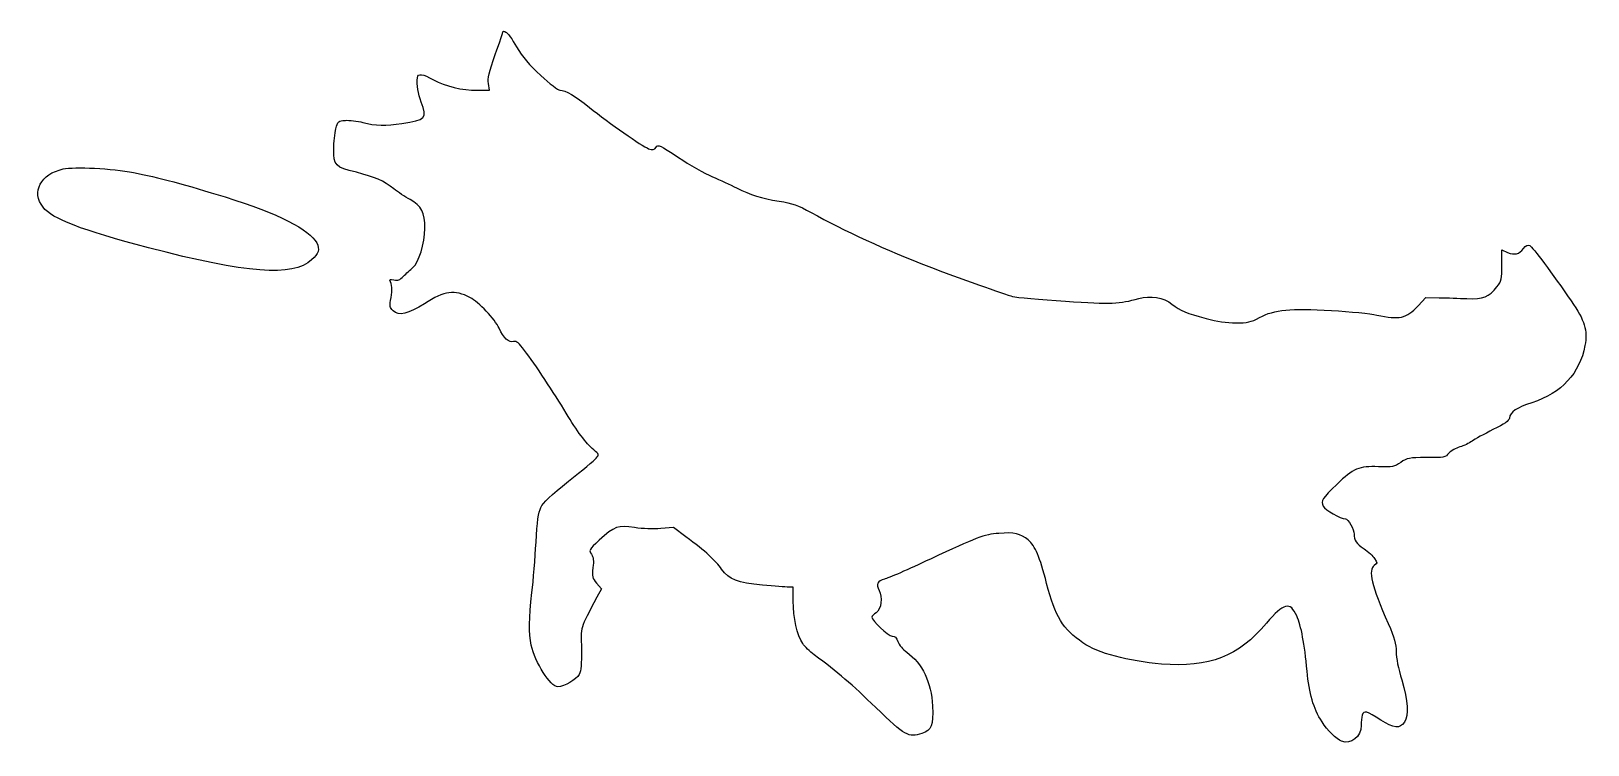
# Model space of a CAD drawing. Header units: centimetres. Extents: x -14.8 to 16.6, y -14.4 to 0.
import ezdxf

# ---------------------------------------------------------------- set-up
doc = ezdxf.new("R2010")
doc.units = ezdxf.units.CM
doc.header["$MEASUREMENT"] = 0
doc.layers.add('Layer 1', color=7, linetype='Continuous')

msp = doc.modelspace()

# ---------------------------------------------------------------- linework, layer by layer
at = {"layer": 'Layer 1'}
for points, knots in [([(-5.25639, -0.01058), (-5.25639, -0.01764), (-5.32695, -0.22577), (-5.41514, -0.47625), (-5.41514, -0.47625), (-5.53861, -0.83256), (-5.57036, -0.96308), (-5.55272, -1.06539), (-5.55272, -1.06539), (-5.55272, -1.06539), (-5.53155, -1.19945), (-5.53155, -1.19945), (-5.53155, -1.19945), (-5.53155, -1.19945), (-5.77497, -1.19945), (-5.77497, -1.19945), (-5.77497, -1.19945), (-6.08541, -1.19945), (-6.42055, -1.11831), (-6.66397, -0.98778), (-6.66397, -0.98778), (-6.88269, -0.86784), (-6.98147, -0.85372), (-6.98853, -0.94192), (-6.98853, -0.94192), (-7.00264, -1.09361), (-6.97442, -1.26648), (-6.91092, -1.43934), (-6.91092, -1.43934), (-6.79098, -1.76742), (-6.81214, -1.79212), (-7.3025, -1.86973), (-7.3025, -1.86973), (-7.62353, -1.91912), (-7.83872, -1.91559), (-8.08567, -1.84856), (-8.08567, -1.84856), (-8.20209, -1.82034), (-8.36436, -1.79917), (-8.44198, -1.80623), (-8.44198, -1.80623), (-8.58662, -1.81681), (-8.59015, -1.82387), (-8.63248, -1.97556), (-8.63248, -1.97556), (-8.65365, -2.06375), (-8.67481, -2.25073), (-8.67481, -2.38831), (-8.67481, -2.38831), (-8.67834, -2.71639), (-8.65012, -2.74814), (-8.21973, -2.85398), (-8.21973, -2.85398), (-7.84579, -2.9457), (-7.6694, -3.02331), (-7.46126, -3.18912), (-7.46126, -3.18912), (-7.38365, -3.25262), (-7.23901, -3.34787), (-7.1367, -3.40431), (-7.1367, -3.40431), (-6.90387, -3.52778), (-6.83331, -3.66537), (-6.83684, -3.98639), (-6.83684, -3.98639), (-6.83684, -4.28272), (-6.96031, -4.67783), (-7.08026, -4.77661), (-7.08026, -4.77661), (-7.12965, -4.81894), (-7.21432, -4.89655), (-7.26723, -4.94947), (-7.26723, -4.94947), (-7.34484, -5.03061), (-7.38012, -5.04472), (-7.46126, -5.02355), (-7.46126, -5.02355), (-7.54945, -5.00238), (-7.55651, -5.00591), (-7.53182, -5.06588), (-7.53182, -5.06588), (-7.49301, -5.15055), (-7.49301, -5.27402), (-7.52829, -5.43982), (-7.52829, -5.43982), (-7.55298, -5.54565), (-7.5424, -5.58093), (-7.4789, -5.64443), (-7.4789, -5.64443), (-7.36601, -5.75732), (-7.17198, -5.71499), (-6.8439, -5.50332), (-6.8439, -5.50332), (-6.43468, -5.24226), (-6.24065, -5.21757), (-5.92668, -5.37985), (-5.92668, -5.37985), (-5.75029, -5.47157), (-5.42221, -5.81377), (-5.33754, -5.99721), (-5.33754, -5.99721), (-5.24582, -6.19829), (-5.13998, -6.29354), (-5.04473, -6.26885), (-5.04473, -6.26885), (-4.98829, -6.25474), (-4.9389, -6.29354), (-4.82248, -6.44877), (-4.82248, -6.44877), (-4.61787, -6.71335), (-4.22276, -7.31308), (-3.9864, -7.70819), (-3.9864, -7.70819), (-3.76768, -8.07508), (-3.58776, -8.31497), (-3.42548, -8.45255), (-3.42548, -8.45255), (-3.31612, -8.54427), (-3.31612, -8.5478), (-3.37609, -8.61836), (-3.37609, -8.61836), (-3.41137, -8.65717), (-3.66184, -8.8653), (-3.93701, -9.08403), (-3.93701, -9.08403), (-4.28979, -9.36625), (-4.45207, -9.51795), (-4.4944, -9.6132), (-4.4944, -9.6132), (-4.54379, -9.71551), (-4.56848, -9.89542), (-4.59318, -10.31523), (-4.59318, -10.31523), (-4.61082, -10.6292), (-4.6461, -11.08429), (-4.67432, -11.3277), (-4.67432, -11.3277), (-4.73782, -11.86039), (-4.74135, -12.13909), (-4.68843, -12.38956), (-4.68843, -12.38956), (-4.61435, -12.73528), (-4.30037, -13.22917), (-4.15221, -13.22917), (-4.15221, -13.22917), (-4.02521, -13.22917), (-3.77474, -13.08453), (-3.72182, -12.9787), (-3.72182, -12.9787), (-3.68301, -12.90462), (-3.67243, -12.77409), (-3.67596, -12.46364), (-3.67596, -12.46364), (-3.68654, -12.00503), (-3.71477, -12.08617), (-3.36199, -11.42295), (-3.36199, -11.42295), (-3.36199, -11.42295), (-3.2738, -11.25714), (-3.2738, -11.25714), (-3.2738, -11.25714), (-3.2738, -11.25714), (-3.36905, -11.14072), (-3.36905, -11.14072), (-3.36905, -11.14072), (-3.45724, -11.03841), (-3.4643, -11.01019), (-3.44313, -10.83028), (-3.44313, -10.83028), (-3.42549, -10.68211), (-3.43255, -10.61861), (-3.47488, -10.55511), (-3.47488, -10.55511), (-3.53132, -10.48103), (-3.52427, -10.47044), (-3.31613, -10.27289), (-3.31613, -10.27289), (-3.00921, -9.99067), (-2.93866, -9.96597), (-2.60352, -10.01889), (-2.60352, -10.01889), (-2.43771, -10.04358), (-2.22605, -10.05417), (-2.07435, -10.04006), (-2.07435, -10.04006), (-2.07435, -10.04006), (-1.81682, -10.01537), (-1.81682, -10.01537), (-1.81682, -10.01537), (-1.81682, -10.01537), (-1.56635, -10.20234), (-1.56635, -10.20234), (-1.56635, -10.20234), (-1.16418, -10.50573), (-0.97016, -10.68212), (-0.84668, -10.85498), (-0.84668, -10.85498), (-0.68793, -11.0737), (-0.53271, -11.13367), (-0.01765, -11.17954), (-0.01765, -11.17954), (0.21518, -11.20071), (0.44802, -11.21835), (0.50446, -11.21835), (0.50446, -11.21835), (0.50446, -11.21835), (0.59971, -11.21835), (0.59971, -11.21835), (0.59971, -11.21835), (0.59971, -11.21835), (0.59971, -11.50057), (0.59971, -11.50057), (0.59971, -11.50057), (0.59971, -11.82865), (0.68085, -12.19554), (0.79021, -12.35782), (0.79021, -12.35782), (0.83254, -12.41779), (0.93485, -12.5201), (1.02304, -12.5836), (1.02304, -12.5836), (1.50282, -12.93991), (1.78151, -13.17979), (2.26835, -13.64899), (2.26835, -13.64899), (2.85749, -14.22049), (2.93157, -14.26282), (3.19616, -14.1711), (3.19616, -14.1711), (3.39372, -14.10054), (3.42899, -14.01588), (3.41135, -13.61724), (3.41135, -13.61724), (3.39018, -13.14452), (3.20321, -12.75293), (2.89277, -12.53421), (2.89277, -12.53421), (2.81163, -12.47777), (2.73755, -12.38604), (2.71285, -12.31902), (2.71285, -12.31902), (2.68463, -12.23788), (2.65288, -12.20613), (2.59643, -12.20613), (2.59643, -12.20613), (2.51529, -12.20613), (2.18721, -11.89569), (2.18721, -11.82513), (2.18721, -11.82513), (2.18721, -11.80396), (2.22602, -11.76516), (2.27188, -11.73694), (2.27188, -11.73694), (2.37771, -11.66638), (2.40946, -11.42297), (2.33185, -11.28538), (2.33185, -11.28538), (2.26482, -11.16544), (2.3001, -11.08782), (2.44121, -11.0596), (2.44121, -11.0596), (2.50471, -11.04549), (2.92452, -10.86204), (3.36902, -10.65391), (3.36902, -10.65391), (4.29683, -10.21647), (4.44852, -10.16002), (4.75191, -10.13533), (4.75191, -10.13533), (5.04472, -10.11064), (5.19994, -10.14239), (5.34105, -10.26586), (5.34105, -10.26586), (5.48922, -10.39992), (5.57388, -10.59394), (5.71499, -11.1478), (5.71499, -11.1478), (5.88432, -11.80749), (6.0466, -12.07208), (6.44877, -12.34372), (6.44877, -12.34372), (6.74863, -12.55186), (7.36246, -12.71414), (8.03274, -12.77058), (8.03274, -12.77058), (9.00288, -12.84819), (9.58496, -12.62241), (10.15293, -11.94508), (10.15293, -11.94508), (10.49865, -11.53586), (10.63271, -11.50411), (10.76324, -11.80044), (10.76324, -11.80044), (10.85496, -12.00505), (10.92199, -12.36136), (10.97138, -12.91169), (10.97138, -12.91169), (11.01371, -13.36677), (11.09838, -13.65958), (11.27477, -13.93827), (11.27477, -13.93827), (11.37708, -14.10408), (11.56405, -14.28752), (11.66635, -14.32633), (11.66635, -14.32633), (11.86038, -14.40041), (12.06499, -14.23814), (12.06499, -14.00883), (12.06499, -14.00883), (12.06499, -13.93827), (12.07557, -13.84655), (12.08616, -13.80069), (12.08616, -13.80069), (12.11438, -13.70191), (12.17435, -13.71602), (12.46363, -13.903), (12.46363, -13.903), (12.71763, -14.06881), (12.84816, -14.07939), (12.93635, -13.94533), (12.93635, -13.94533), (13.0316, -13.80069), (13.01396, -13.51847), (12.88343, -13.09161), (12.88343, -13.09161), (12.81287, -12.8623), (12.77054, -12.64711), (12.77054, -12.52364), (12.77054, -12.52364), (12.77054, -12.36136), (12.73879, -12.24847), (12.61179, -11.95567), (12.61179, -11.95567), (12.27312, -11.18661), (12.19904, -10.87617), (12.32957, -10.78092), (12.32957, -10.78092), (12.39307, -10.73506), (12.39307, -10.728), (12.33663, -10.64334), (12.33663, -10.64334), (12.30488, -10.59395), (12.20963, -10.50576), (12.12144, -10.44578), (12.12144, -10.44578), (11.96269, -10.33642), (11.92388, -10.27645), (11.92388, -10.14945), (11.92388, -10.14945), (11.92388, -10.05773), (11.80041, -9.84253), (11.74749, -9.84253), (11.74749, -9.84253), (11.65224, -9.84253), (11.33121, -9.65909), (11.29946, -9.58853), (11.29946, -9.58853), (11.25007, -9.47564), (11.27477, -9.43331), (11.5711, -9.14756), (11.5711, -9.14756), (11.91329, -8.823), (12.01913, -8.77714), (12.41424, -8.79125), (12.41424, -8.79125), (12.70352, -8.80183), (12.73174, -8.79478), (12.86227, -8.70306), (12.86227, -8.70306), (12.99633, -8.61487), (13.02808, -8.60781), (13.38085, -8.60781), (13.38085, -8.60781), (13.74068, -8.60781), (13.76185, -8.60428), (13.83593, -8.51962), (13.83593, -8.51962), (13.87826, -8.47023), (13.97704, -8.41379), (14.05465, -8.39262), (14.05465, -8.39262), (14.13579, -8.37145), (14.24515, -8.31854), (14.30159, -8.2762), (14.30159, -8.2762), (14.35803, -8.23739), (14.54853, -8.13156), (14.72492, -8.04337), (14.72492, -8.04337), (14.96128, -7.92695), (15.04948, -7.86345), (15.05653, -7.81054), (15.05653, -7.81054), (15.07417, -7.68707), (15.2047, -7.59887), (15.51161, -7.5001), (15.51161, -7.5001), (16.11486, -7.29902), (16.47469, -6.91802), (16.58053, -6.34652), (16.58053, -6.34652), (16.6405, -6.0396), (16.58053, -5.8491), (16.30184, -5.44341), (16.30184, -5.44341), (15.93142, -4.90366), (15.5222, -4.36038), (15.46576, -4.32863), (15.46576, -4.32863), (15.43048, -4.30746), (15.39168, -4.3251), (15.34229, -4.3886), (15.34229, -4.3886), (15.25057, -4.50502), (15.16237, -4.52971), (15.02126, -4.46974), (15.02126, -4.46974), (15.02126, -4.46974), (14.90484, -4.42035), (14.90484, -4.42035), (14.90484, -4.42035), (14.90484, -4.42035), (14.90484, -4.72727), (14.90484, -4.72727), (14.90484, -4.72727), (14.90484, -5.00596), (14.89778, -5.04477), (14.80606, -5.16119), (14.80606, -5.16119), (14.64731, -5.36933), (14.52737, -5.41519), (14.19928, -5.40108), (14.19928, -5.40108), (14.04406, -5.39402), (13.79359, -5.38344), (13.64189, -5.38344), (13.64189, -5.38344), (13.64189, -5.38344), (13.36672, -5.37991), (13.36672, -5.37991), (13.36672, -5.37991), (13.36672, -5.37991), (13.2115, -5.54924), (13.2115, -5.54924), (13.2115, -5.54924), (12.97514, -5.79971), (12.83403, -5.83146), (12.38247, -5.73268), (12.38247, -5.73268), (12.25547, -5.70446), (11.84272, -5.66212), (11.46525, -5.64096), (11.46525, -5.64096), (10.62917, -5.59157), (10.32225, -5.61979), (10.01181, -5.78207), (10.01181, -5.78207), (9.83542, -5.87732), (9.76839, -5.89143), (9.53203, -5.89143), (9.53203, -5.89143), (9.35564, -5.89143), (9.1475, -5.85968), (8.93584, -5.80324), (8.93584, -5.80324), (8.53015, -5.69388), (8.41373, -5.64449), (8.2444, -5.51043), (8.2444, -5.51043), (8.08212, -5.3799), (7.80343, -5.33051), (7.57412, -5.39754), (7.57412, -5.39754), (7.17901, -5.51043), (7.03437, -5.51396), (6.09245, -5.45398), (6.09245, -5.45398), (5.58445, -5.4187), (5.10467, -5.37637), (5.02706, -5.35873), (5.02706, -5.35873), (4.88242, -5.31992), (3.89464, -4.96715), (3.33373, -4.75195), (3.33373, -4.75195), (2.48706, -4.42739), (1.61217, -4.02523), (0.96306, -3.66539), (0.96306, -3.66539), (0.69142, -3.51722), (0.58206, -3.47842), (0.31395, -3.43608), (0.31395, -3.43608), (-0.05647, -3.37611), (-0.25049, -3.31614), (-0.54683, -3.16797), (-0.54683, -3.16797), (-0.66325, -3.108), (-0.88197, -3.00569), (-1.03366, -2.94219), (-1.03366, -2.94219), (-1.18888, -2.87869), (-1.4958, -2.7023), (-1.71805, -2.55413), (-1.71805, -2.55413), (-2.09905, -2.2966), (-2.12374, -2.28602), (-2.16961, -2.34952), (-2.16961, -2.34952), (-2.20842, -2.40596), (-2.23311, -2.40949), (-2.3213, -2.37774), (-2.3213, -2.37774), (-2.45536, -2.32482), (-3.11858, -1.86268), (-3.51369, -1.54518), (-3.51369, -1.54518), (-3.8065, -1.30529), (-3.99347, -1.19946), (-4.11341, -1.19946), (-4.11341, -1.19946), (-4.14516, -1.19946), (-4.31802, -1.0654), (-4.49794, -0.90313), (-4.49794, -0.90313), (-4.73783, -0.68088), (-4.86483, -0.53271), (-4.98477, -0.32457), (-4.98477, -0.32457), (-5.07296, -0.16935), (-5.17174, -0.03529), (-5.19996, -0.02471), (-5.19996, -0.02471), (-5.23171, -0.0106), (-5.2564, -0.00707), (-5.2564, -0.0106), (-5.2564, -0.0106), (-5.2564, -0.0106), (-5.25639, -0.01058), (-5.25639, -0.01058)], [0, 0, 0, 0, 0.00735294, 0.00735294, 0.00735294, 0.00735294, 0.01470588, 0.01470588, 0.01470588, 0.01470588, 0.02205882, 0.02205882, 0.02205882, 0.02205882, 0.02941176, 0.02941176, 0.02941176, 0.02941176, 0.03676471, 0.03676471, 0.03676471, 0.03676471, 0.04411765, 0.04411765, 0.04411765, 0.04411765, 0.05147059, 0.05147059, 0.05147059, 0.05147059, 0.05882353, 0.05882353, 0.05882353, 0.05882353, 0.06617647, 0.06617647, 0.06617647, 0.06617647, 0.07352941, 0.07352941, 0.07352941, 0.07352941, 0.08088235, 0.08088235, 0.08088235, 0.08088235, 0.08823529, 0.08823529, 0.08823529, 0.08823529, 0.09558824, 0.09558824, 0.09558824, 0.09558824, 0.10294118, 0.10294118, 0.10294118, 0.10294118, 0.11029412, 0.11029412, 0.11029412, 0.11029412, 0.11764706, 0.11764706, 0.11764706, 0.11764706, 0.125, 0.125, 0.125, 0.125, 0.13235294, 0.13235294, 0.13235294, 0.13235294, 0.13970588, 0.13970588, 0.13970588, 0.13970588, 0.14705882, 0.14705882, 0.14705882, 0.14705882, 0.15441176, 0.15441176, 0.15441176, 0.15441176, 0.16176471, 0.16176471, 0.16176471, 0.16176471, 0.16911765, 0.16911765, 0.16911765, 0.16911765, 0.17647059, 0.17647059, 0.17647059, 0.17647059, 0.18382353, 0.18382353, 0.18382353, 0.18382353, 0.19117647, 0.19117647, 0.19117647, 0.19117647, 0.19852941, 0.19852941, 0.19852941, 0.19852941, 0.20588235, 0.20588235, 0.20588235, 0.20588235, 0.21323529, 0.21323529, 0.21323529, 0.21323529, 0.22058824, 0.22058824, 0.22058824, 0.22058824, 0.22794118, 0.22794118, 0.22794118, 0.22794118, 0.23529412, 0.23529412, 0.23529412, 0.23529412, 0.24264706, 0.24264706, 0.24264706, 0.24264706, 0.25, 0.25, 0.25, 0.25, 0.25735294, 0.25735294, 0.25735294, 0.25735294, 0.26470588, 0.26470588, 0.26470588, 0.26470588, 0.27205882, 0.27205882, 0.27205882, 0.27205882, 0.27941176, 0.27941176, 0.27941176, 0.27941176, 0.28676471, 0.28676471, 0.28676471, 0.28676471, 0.29411765, 0.29411765, 0.29411765, 0.29411765, 0.30147059, 0.30147059, 0.30147059, 0.30147059, 0.30882353, 0.30882353, 0.30882353, 0.30882353, 0.31617647, 0.31617647, 0.31617647, 0.31617647, 0.32352941, 0.32352941, 0.32352941, 0.32352941, 0.33088235, 0.33088235, 0.33088235, 0.33088235, 0.33823529, 0.33823529, 0.33823529, 0.33823529, 0.34558824, 0.34558824, 0.34558824, 0.34558824, 0.35294118, 0.35294118, 0.35294118, 0.35294118, 0.36029412, 0.36029412, 0.36029412, 0.36029412, 0.36764706, 0.36764706, 0.36764706, 0.36764706, 0.375, 0.375, 0.375, 0.375, 0.38235294, 0.38235294, 0.38235294, 0.38235294, 0.38970588, 0.38970588, 0.38970588, 0.38970588, 0.39705882, 0.39705882, 0.39705882, 0.39705882, 0.40441176, 0.40441176, 0.40441176, 0.40441176, 0.41176471, 0.41176471, 0.41176471, 0.41176471, 0.41911765, 0.41911765, 0.41911765, 0.41911765, 0.42647059, 0.42647059, 0.42647059, 0.42647059, 0.43382353, 0.43382353, 0.43382353, 0.43382353, 0.44117647, 0.44117647, 0.44117647, 0.44117647, 0.44852941, 0.44852941, 0.44852941, 0.44852941, 0.45588235, 0.45588235, 0.45588235, 0.45588235, 0.46323529, 0.46323529, 0.46323529, 0.46323529, 0.47058824, 0.47058824, 0.47058824, 0.47058824, 0.47794118, 0.47794118, 0.47794118, 0.47794118, 0.48529412, 0.48529412, 0.48529412, 0.48529412, 0.49264706, 0.49264706, 0.49264706, 0.49264706, 0.5, 0.5, 0.5, 0.5, 0.50735294, 0.50735294, 0.50735294, 0.50735294, 0.51470588, 0.51470588, 0.51470588, 0.51470588, 0.52205882, 0.52205882, 0.52205882, 0.52205882, 0.52941176, 0.52941176, 0.52941176, 0.52941176, 0.53676471, 0.53676471, 0.53676471, 0.53676471, 0.54411765, 0.54411765, 0.54411765, 0.54411765, 0.55147059, 0.55147059, 0.55147059, 0.55147059, 0.55882353, 0.55882353, 0.55882353, 0.55882353, 0.56617647, 0.56617647, 0.56617647, 0.56617647, 0.57352941, 0.57352941, 0.57352941, 0.57352941, 0.58088235, 0.58088235, 0.58088235, 0.58088235, 0.58823529, 0.58823529, 0.58823529, 0.58823529, 0.59558824, 0.59558824, 0.59558824, 0.59558824, 0.60294118, 0.60294118, 0.60294118, 0.60294118, 0.61029412, 0.61029412, 0.61029412, 0.61029412, 0.61764706, 0.61764706, 0.61764706, 0.61764706, 0.625, 0.625, 0.625, 0.625, 0.63235294, 0.63235294, 0.63235294, 0.63235294, 0.63970588, 0.63970588, 0.63970588, 0.63970588, 0.64705882, 0.64705882, 0.64705882, 0.64705882, 0.65441176, 0.65441176, 0.65441176, 0.65441176, 0.66176471, 0.66176471, 0.66176471, 0.66176471, 0.66911765, 0.66911765, 0.66911765, 0.66911765, 0.67647059, 0.67647059, 0.67647059, 0.67647059, 0.68382353, 0.68382353, 0.68382353, 0.68382353, 0.69117647, 0.69117647, 0.69117647, 0.69117647, 0.69852941, 0.69852941, 0.69852941, 0.69852941, 0.70588235, 0.70588235, 0.70588235, 0.70588235, 0.71323529, 0.71323529, 0.71323529, 0.71323529, 0.72058824, 0.72058824, 0.72058824, 0.72058824, 0.72794118, 0.72794118, 0.72794118, 0.72794118, 0.73529412, 0.73529412, 0.73529412, 0.73529412, 0.74264706, 0.74264706, 0.74264706, 0.74264706, 0.75, 0.75, 0.75, 0.75, 0.75735294, 0.75735294, 0.75735294, 0.75735294, 0.76470588, 0.76470588, 0.76470588, 0.76470588, 0.77205882, 0.77205882, 0.77205882, 0.77205882, 0.77941176, 0.77941176, 0.77941176, 0.77941176, 0.78676471, 0.78676471, 0.78676471, 0.78676471, 0.79411765, 0.79411765, 0.79411765, 0.79411765, 0.80147059, 0.80147059, 0.80147059, 0.80147059, 0.80882353, 0.80882353, 0.80882353, 0.80882353, 0.81617647, 0.81617647, 0.81617647, 0.81617647, 0.82352941, 0.82352941, 0.82352941, 0.82352941, 0.83088235, 0.83088235, 0.83088235, 0.83088235, 0.83823529, 0.83823529, 0.83823529, 0.83823529, 0.84558824, 0.84558824, 0.84558824, 0.84558824, 0.85294118, 0.85294118, 0.85294118, 0.85294118, 0.86029412, 0.86029412, 0.86029412, 0.86029412, 0.86764706, 0.86764706, 0.86764706, 0.86764706, 0.875, 0.875, 0.875, 0.875, 0.88235294, 0.88235294, 0.88235294, 0.88235294, 0.88970588, 0.88970588, 0.88970588, 0.88970588, 0.89705882, 0.89705882, 0.89705882, 0.89705882, 0.90441176, 0.90441176, 0.90441176, 0.90441176, 0.91176471, 0.91176471, 0.91176471, 0.91176471, 0.91911765, 0.91911765, 0.91911765, 0.91911765, 0.92647059, 0.92647059, 0.92647059, 0.92647059, 0.93382353, 0.93382353, 0.93382353, 0.93382353, 0.94117647, 0.94117647, 0.94117647, 0.94117647, 0.94852941, 0.94852941, 0.94852941, 0.94852941, 0.95588235, 0.95588235, 0.95588235, 0.95588235, 0.96323529, 0.96323529, 0.96323529, 0.96323529, 0.97058824, 0.97058824, 0.97058824, 0.97058824, 0.97794118, 0.97794118, 0.97794118, 0.97794118, 0.98529412, 0.98529412, 0.98529412, 0.98529412, 1, 1, 1, 1]), ([(-14.13933, -2.78694), (-14.59089, -2.88219), (-14.78491, -3.25613), (-14.54502, -3.556), (-14.54502, -3.556), (-14.35805, -3.79589), (-13.77244, -4.02167), (-12.41777, -4.37444), (-12.41777, -4.37444), (-10.4281, -4.89655), (-9.51441, -4.96358), (-9.12283, -4.62138), (-9.12283, -4.62138), (-8.97819, -4.49085), (-8.9535, -4.40971), (-9.02052, -4.27919), (-9.02052, -4.27919), (-9.1581, -4.00755), (-9.7931, -3.68652), (-10.86908, -3.35138), (-10.86908, -3.35138), (-11.63814, -3.11149), (-12.24491, -2.94921), (-12.71764, -2.85749), (-12.71764, -2.85749), (-13.15156, -2.77635), (-13.9065, -2.73755), (-14.13933, -2.78693), (-14.13933, -2.78693), (-14.13933, -2.78693), (-14.13933, -2.78694), (-14.13933, -2.78694)], [0, 0, 0, 0, 0.11111111, 0.11111111, 0.11111111, 0.11111111, 0.22222222, 0.22222222, 0.22222222, 0.22222222, 0.33333333, 0.33333333, 0.33333333, 0.33333333, 0.44444444, 0.44444444, 0.44444444, 0.44444444, 0.55555556, 0.55555556, 0.55555556, 0.55555556, 0.66666667, 0.66666667, 0.66666667, 0.66666667, 0.77777778, 0.77777778, 0.77777778, 0.77777778, 1, 1, 1, 1])]:
    msp.add_open_spline(points, degree=3, knots=knots, dxfattribs=at)

doc.saveas('drawing.dxf')
